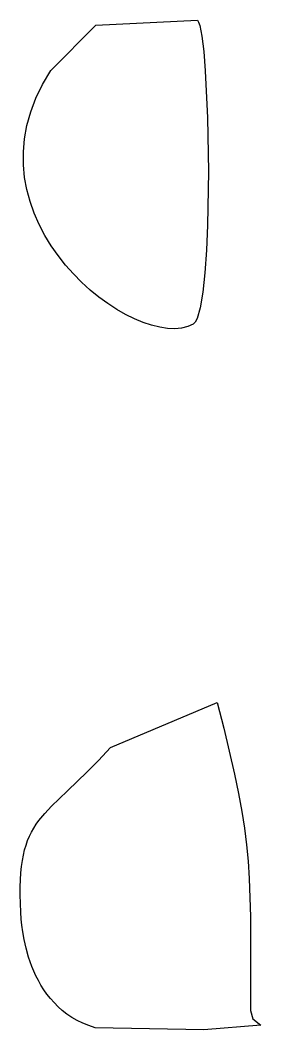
# Model space of a CAD drawing. Header units: millimetres. Extents: x 73 to 173, y -160 to -92.
# Drawn here: x 158.415 to 158.551, y -138.942 to -138.371 of the extents above; entities that cross this region are included whole.
import ezdxf

# ---------------------------------------------------------------- set-up
doc = ezdxf.new("R2010")
doc.units = ezdxf.units.MM
doc.layers.add('F.Silkscreen', color=41, linetype='CONTINUOUS', true_color=0xf2eda1)

msp = doc.modelspace()

# ---------------------------------------------------------------- linework, layer by layer
at = {"layer": 'F.Silkscreen', "linetype": 'CONTINUOUS'}
for p, q in [((158.432395, -138.399393), (158.457904, -138.373829)), ((158.457904, -138.373829), (158.515312, -138.370963)), ((158.515312, -138.370963), (158.515961, -138.372001)), ((158.515961, -138.372001), (158.516593, -138.373874)), ((158.516593, -138.373874), (158.517767, -138.379899)), ((158.517767, -138.379899), (158.51881, -138.388588)), ((158.51881, -138.388588), (158.519698, -138.399494)), ((158.427734, -138.407252), (158.432395, -138.399393)), ((158.519698, -138.399494), (158.520976, -138.42621)), ((158.423966, -138.415055), (158.427734, -138.407252)), ((158.42104, -138.422782), (158.423966, -138.415055)), ((158.418929, -138.430418), (158.42104, -138.422782)), ((158.417575, -138.437958), (158.418929, -138.430418)), ((158.520976, -138.42621), (158.521465, -138.456496)), ((158.416935, -138.445376), (158.417575, -138.437958)), ((158.416973, -138.452657), (158.416935, -138.445376)), ((158.417643, -138.459787), (158.416973, -138.452657)), ((158.521465, -138.456496), (158.52102, -138.486828)), ((158.4189, -138.466749), (158.417643, -138.459787)), ((158.42072, -138.473516), (158.4189, -138.466749)), ((158.423024, -138.480095), (158.42072, -138.473516)), ((158.425805, -138.486443), (158.423024, -138.480095)), ((158.429007, -138.492569), (158.425805, -138.486443)), ((158.52102, -138.486828), (158.520421, -138.500914)), ((158.432587, -138.49844), (158.429007, -138.492569)), ((158.436499, -138.504042), (158.432587, -138.49844)), ((158.440701, -138.509364), (158.436499, -138.504042)), ((158.520421, -138.500914), (158.519536, -138.513677)), ((158.445162, -138.51439), (158.440701, -138.509364)), ((158.449806, -138.519083), (158.445162, -138.51439)), ((158.519536, -138.513677), (158.518352, -138.524685)), ((158.454632, -138.523461), (158.449806, -138.519083)), ((158.459578, -138.527486), (158.454632, -138.523461)), ((158.464603, -138.531153), (158.459578, -138.527486)), ((158.518352, -138.524685), (158.516855, -138.533482)), ((158.469663, -138.53443), (158.464603, -138.531153)), ((158.516855, -138.533482), (158.515036, -138.539652)), ((158.474719, -138.537311), (158.469663, -138.53443)), ((158.479715, -138.539789), (158.474719, -138.537311)), ((158.484633, -138.541831), (158.479715, -138.539789)), ((158.489405, -138.543425), (158.484633, -138.541831)), ((158.494008, -138.544558), (158.489405, -138.543425)), ((158.498388, -138.545218), (158.494008, -138.544558)), ((158.506325, -138.545028), (158.502513, -138.545367)), ((158.509795, -138.544141), (158.506325, -138.545028)), ((158.512874, -138.542728), (158.509795, -138.544141)), ((158.513995, -138.541596), (158.512874, -138.542728)), ((158.515036, -138.539652), (158.513995, -138.541596)), ((158.502513, -138.545367), (158.498388, -138.545218)), ((158.46608, -138.78211), (158.526515, -138.756696)), ((158.526515, -138.756696), (158.530159, -138.771164)), ((158.530159, -138.771164), (158.536237, -138.79704)), ((158.459276, -138.789451), (158.46608, -138.78211)), ((158.452976, -138.795853), (158.459276, -138.789451)), ((158.441897, -138.806484), (158.452976, -138.795853)), ((158.536237, -138.79704), (158.538538, -138.808032)), ((158.437094, -138.811011), (158.441897, -138.806484)), ((158.432793, -138.815234), (158.437094, -138.811011)), ((158.538538, -138.808032), (158.540413, -138.81817)), ((158.428972, -138.819294), (158.432793, -138.815234)), ((158.540413, -138.81817), (158.541915, -138.827726)), ((158.424131, -138.825458), (158.425626, -138.823376)), ((158.425626, -138.823376), (158.428972, -138.819294)), ((158.42034, -138.832169), (158.421483, -138.829837)), ((158.421483, -138.829837), (158.422754, -138.827607)), ((158.422754, -138.827607), (158.424131, -138.825458)), ((158.541915, -138.827726), (158.543079, -138.837033)), ((158.418402, -138.837196), (158.419313, -138.834608)), ((158.419313, -138.834608), (158.42034, -138.832169)), ((158.416913, -138.842864), (158.417596, -138.839939)), ((158.417596, -138.839939), (158.418402, -138.837196)), ((158.543079, -138.837033), (158.543943, -138.846351)), ((158.415875, -138.84932), (158.416337, -138.845992)), ((158.416337, -138.845992), (158.416913, -138.842864)), ((158.543943, -138.846351), (158.544566, -138.85603)), ((158.415282, -138.856744), (158.415513, -138.85291)), ((158.415513, -138.85291), (158.415875, -138.84932)), ((158.415147, -138.86085), (158.415282, -138.856744)), ((158.544566, -138.85603), (158.545218, -138.877738)), ((158.415118, -138.86526), (158.415147, -138.86085)), ((158.415396, -138.875046), (158.415118, -138.86526)), ((158.41567, -138.87916), (158.415396, -138.875046)), ((158.416002, -138.882394), (158.41567, -138.87916)), ((158.545218, -138.877738), (158.545287, -138.930691)), ((158.416542, -138.886265), (158.416002, -138.882394)), ((158.417327, -138.890647), (158.416542, -138.886265)), ((158.418417, -138.895429), (158.417327, -138.890647)), ((158.419859, -138.900508), (158.418417, -138.895429)), ((158.42172, -138.905763), (158.419859, -138.900508)), ((158.424035, -138.911082), (158.42172, -138.905763)), ((158.42538, -138.913733), (158.424035, -138.911082)), ((158.426856, -138.916346), (158.42538, -138.913733)), ((158.428483, -138.918918), (158.426856, -138.916346)), ((158.430251, -138.921437), (158.428483, -138.918918)), ((158.432172, -138.923893), (158.430251, -138.921437)), ((158.43425, -138.926258), (158.432172, -138.923893)), ((158.436508, -138.928522), (158.43425, -138.926258)), ((158.438926, -138.930682), (158.436508, -138.928522)), ((158.441529, -138.932699), (158.438926, -138.930682)), ((158.444317, -138.934588), (158.441529, -138.932699)), ((158.545287, -138.930691), (158.546544, -138.935486)), ((158.447298, -138.936323), (158.444317, -138.934588)), ((158.450479, -138.937874), (158.447298, -138.936323)), ((158.453872, -138.939247), (158.450479, -138.937874)), ((158.546544, -138.935486), (158.551092, -138.939066)), ((158.457461, -138.940427), (158.453872, -138.939247)), ((158.518804, -138.941601), (158.457461, -138.940427)), ((158.551092, -138.939066), (158.518804, -138.941601))]:
    msp.add_line(p, q, dxfattribs=at)

doc.saveas('drawing.dxf')
